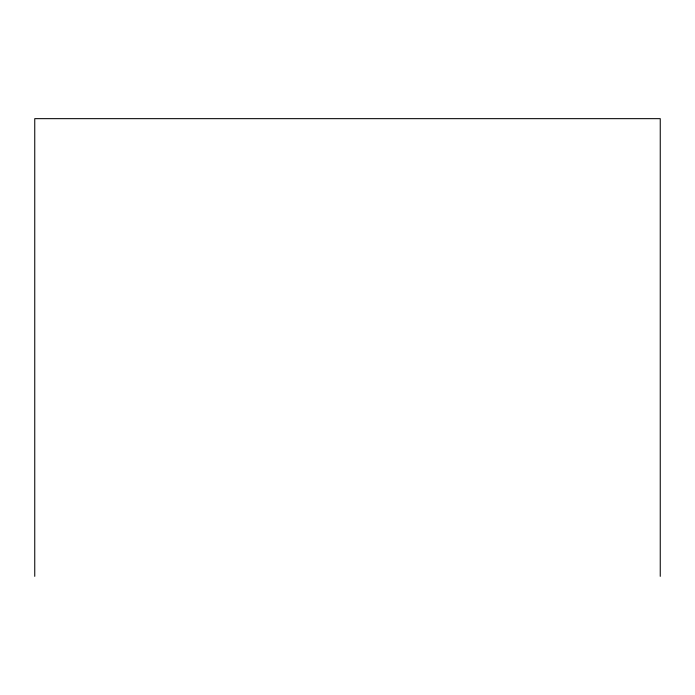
<?xml version="1.0" encoding="UTF-8"?>
<svg xmlns="http://www.w3.org/2000/svg" width="695" height="695" viewBox="0 0 695 695"><rect width="100%" height="100%" fill="white"/><g stroke="black" fill="none" stroke-linecap="round" stroke-linejoin="round"><path stroke-width="1.04" d="M660.25 576.346L660.25 118.654L34.75 118.654L34.75 576.346"/></g></svg>
